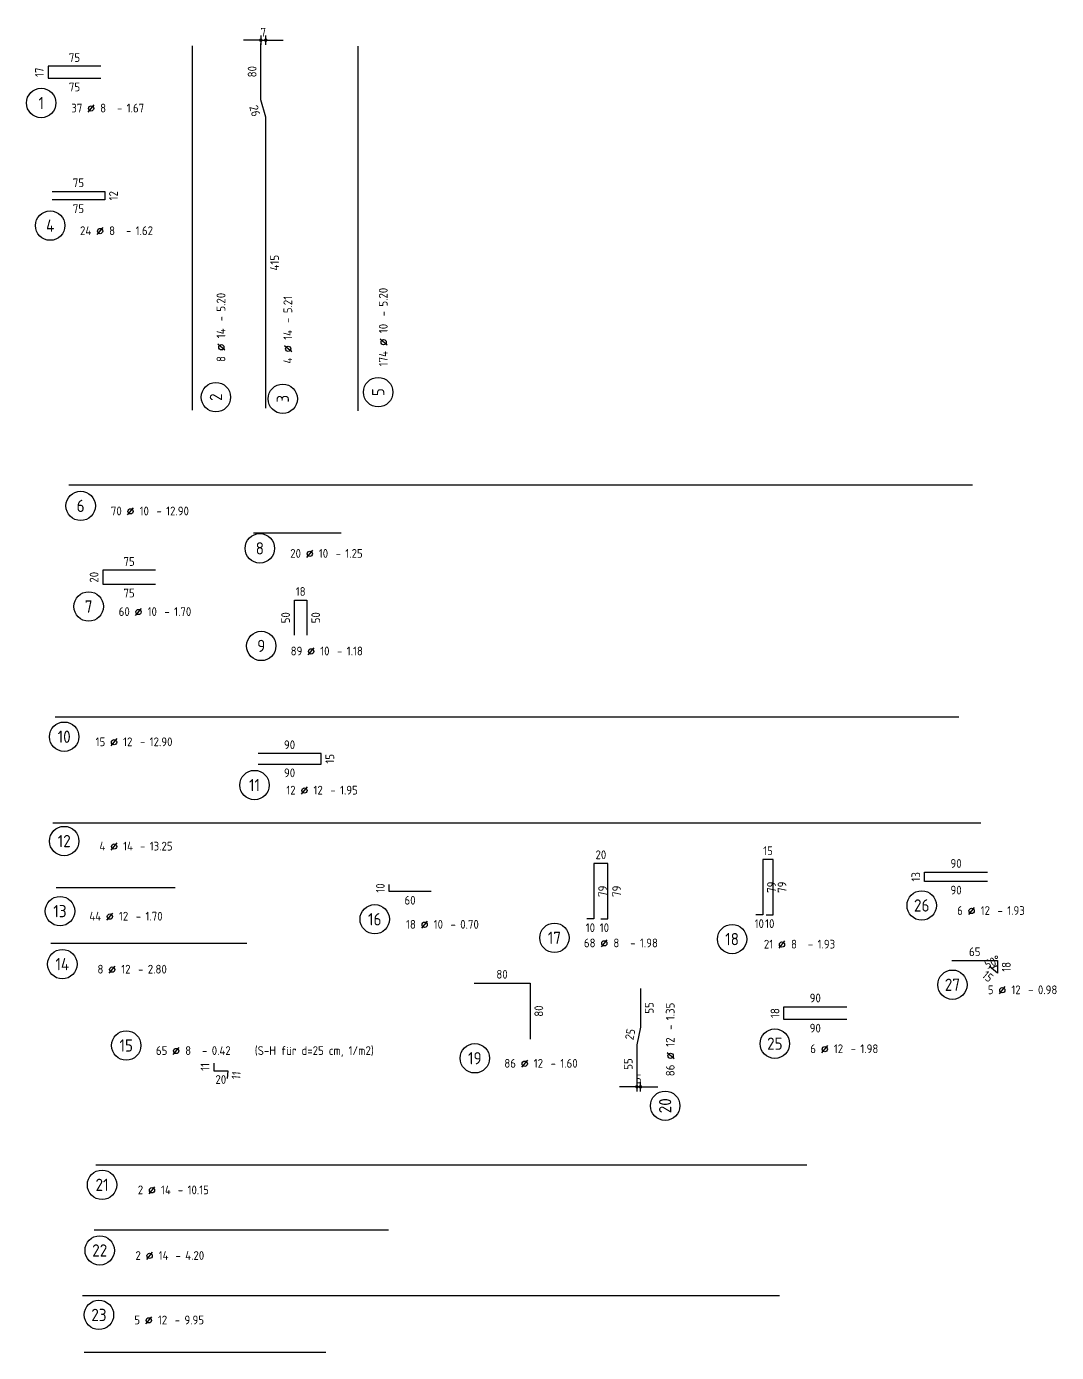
# Model space of a CAD drawing. Extents: x 0 to 58.7, y -9.4 to 29.7.
# Drawn here: x 43.95 to 58.65, y 10.29 to 29.2 of the extents above; entities that cross this region are included whole.
import ezdxf
from ezdxf.enums import TextEntityAlignment as Align

# ---------------------------------------------------------------- set-up
doc = ezdxf.new("R2010")
doc.units = 0
doc.header["$LTSCALE"] = 0.5
doc.linetypes.add('AUSGEZOGEN', pattern=[1000.01, 1000, 0.01])
doc.layers.add('MASSE', color=7, linetype='Continuous')
doc.layers.add('RND', color=7, linetype='Continuous')
doc.styles.add('txt', font='isocp.shx')
doc.dimstyles.new('DOT_I', dxfattribs={"dimscale": 0.5, "dimtxt": 0.25, "dimasz": 0.25, "dimexe": 0.1, "dimexo": 0.3, "dimgap": 0.1, "dimtad": 1, "dimdec": 3, "dimzin": 3, "dimtxsty": 'txt', "dimblk": 'DOT', "dimblk1": 'DOT', "dimblk2": 'DOT', "dimsah": 1, "dimcen": 0.1, "dimse1": 1, "dimse2": 1, "dimazin": 0, "dimtfac": 1, "dimtdec": 4, "dimtix": 1, "dimtmove": 2, "dimatfit": 3, "dimfxl": 0, "dimtvp": 1, "dimtolj": 1, "dimtzin": 0, "dimarcsym": 0})

# ---------------------------------------------------------------- blocks, each defined once
blk = doc.blocks.new('RND_AUSZ')
at = {"layer": 'RND', "color": 7, "linetype": 'Continuous'}
blk.add_line((1.341, 0.262), (1.509, 0.466), dxfattribs=at)
at = {"layer": 'RND', "color": 1, "linetype": 'Continuous'}
blk.add_circle((0, 0.52), 0.42, dxfattribs=at)
at = {"layer": 'RND', "color": 7, "linetype": 'Continuous'}
blk.add_circle((1.425, 0.364), 0.075, dxfattribs=at)
at = {"layer": 'RND', "color": 7, "linetype": 'Continuous', "style": 'txt'}
blk.add_text('-', height=0.25, dxfattribs=at).set_placement((2.163, 0.25))
for tag, p in [('WIEOFT', (-0.536, 0.25)), ('STK', (1.174, 0.25))]:
    blk.add_attdef(tag, text='', height=0.25, dxfattribs=at).set_placement(p, align=Align.RIGHT)
at = {"layer": 'RND', "color": 1, "linetype": 'Continuous', "style": 'txt'}
blk.add_attdef('POS', text='', height=0.35, dxfattribs=at).set_placement((0, 0.52), align=Align.MIDDLE)
at = {"layer": 'RND', "color": 7, "linetype": 'Continuous', "style": 'txt'}
for tag, p in [('DS', (1.683, 0.25)), ('LANG', (2.441, 0.25)), ('TEXT', (3.669, 0.25))]:
    blk.add_attdef(tag, p, '', height=0.25, dxfattribs=at)
blk = doc.blocks.new('DOT')
at = {"layer": 'MASSE', "color": 7, "linetype": 'Continuous'}
for p, q in [((0, 0), (-1, 0)), ((0, 0.54), (0, -0.54))]:
    blk.add_line(p, q, dxfattribs=at)
at = {"layer": 'MASSE', "color": 7, "linetype": 'Continuous', "const_width": 0.2}
blk.add_lwpolyline([(-0.1, 0, 1), (0.1, 0, 1)], format="xyb", close=True, dxfattribs=at)
blk = doc.blocks.new('*D33')
at = {"layer": 'Defpoints', "color": 0, "linetype": 'AUSGEZOGEN', "transparency": 16777216}
for p in [(47.295, 29.009), (47.365, 29.009), (47.365, 29.009)]:
    blk.add_point(p, dxfattribs=at)
at = {"layer": 'RND', "color": 0, "linetype": 'AUSGEZOGEN', "lineweight": -2, "transparency": 16777216}
for p, q in [((47.17, 29.009), (47.045, 29.009)), ((47.295, 29.009), (47.365, 29.009)), ((47.49, 29.009), (47.615, 29.009))]:
    blk.add_line(p, q, dxfattribs=at)
at = {"layer": 'RND', "color": 0, "linetype": 'AUSGEZOGEN', "lineweight": -2, "transparency": 16777216, "xscale": 0.125, "yscale": 0.125, "zscale": 0.125}
blk.add_blockref('DOT', (47.295, 29.009), dxfattribs=at)
at = {"layer": 'RND', "color": 0, "linetype": 'AUSGEZOGEN', "lineweight": -2, "transparency": 16777216, "xscale": 0.125, "yscale": 0.125, "zscale": 0.125, "rotation": 180}
blk.add_blockref('DOT', (47.365, 29.009), dxfattribs=at)
at = {"layer": 'RND', "color": 0, "linetype": 'AUSGEZOGEN', "transparency": 16777216, "insert": (47.33, 29.121), "char_height": 0.125, "attachment_point": 5, "style": 'txt'}
blk.add_mtext('\\A1;7', dxfattribs=at)
blk = doc.blocks.new('*D48')
at = {"layer": 'Defpoints', "color": 0, "linetype": 'AUSGEZOGEN', "transparency": 16777216}
for p in [(52.664, 14.077), (52.714, 14.077), (52.714, 14.077)]:
    blk.add_point(p, dxfattribs=at)
at = {"layer": 'RND', "color": 0, "linetype": 'AUSGEZOGEN', "lineweight": -2, "transparency": 16777216}
for p, q in [((52.539, 14.077), (52.414, 14.077)), ((52.664, 14.077), (52.714, 14.077)), ((52.839, 14.077), (52.964, 14.077))]:
    blk.add_line(p, q, dxfattribs=at)
at = {"layer": 'RND', "color": 0, "linetype": 'AUSGEZOGEN', "lineweight": -2, "transparency": 16777216, "xscale": 0.125, "yscale": 0.125, "zscale": 0.125}
blk.add_blockref('DOT', (52.664, 14.077), dxfattribs=at)
at = {"layer": 'RND', "color": 0, "linetype": 'AUSGEZOGEN', "lineweight": -2, "transparency": 16777216, "xscale": 0.125, "yscale": 0.125, "zscale": 0.125, "rotation": 180}
blk.add_blockref('DOT', (52.714, 14.077), dxfattribs=at)
at = {"layer": 'RND', "color": 0, "linetype": 'AUSGEZOGEN', "transparency": 16777216, "insert": (52.689, 14.189), "char_height": 0.125, "attachment_point": 5, "style": 'txt'}
blk.add_mtext('\\A1;5', dxfattribs=at)
blk = doc.blocks.new('*D49')
at = {"layer": 'Defpoints', "color": 0, "linetype": 'AUSGEZOGEN', "transparency": 16777216}
for p in [(57.754, 15.747), (57.783, 15.794), (57.811, 15.788), (57.811, 15.698)]:
    blk.add_point(p, dxfattribs=at)
at = {"layer": 'RND', "color": 0, "linetype": 'AUSGEZOGEN', "lineweight": -2, "transparency": 16777216}
blk.add_arc((57.811, 15.698), 0.1, 90, 139.5308, dxfattribs=at)
at = {"layer": 'RND', "color": 0, "linetype": 'AUSGEZOGEN', "transparency": 16777216, "insert": (57.738, 15.857), "char_height": 0.125, "attachment_point": 5, "rotation": 24.7654, "style": 'txt'}
blk.add_mtext('\\A1;50°', dxfattribs=at)

msp = doc.modelspace()

# ---------------------------------------------------------------- linework, layer by layer
at = {"layer": 'RND', "color": 1, "linetype": 'AUSGEZOGEN'}
for points in [[(47.3655, 23.7587), (47.3655, 27.9087), (47.2955, 28.1587), (47.2955, 28.9587)], [(46.3177, 23.7279), (46.3177, 28.9279)], [(48.6863, 23.7207), (48.6863, 28.9207)], [(45.0098, 28.6355), (44.2598, 28.6355), (44.2598, 28.4655), (45.0098, 28.4655)], [(44.316, 26.8492), (45.066, 26.8492), (45.066, 26.7292), (44.316, 26.7292)], [(44.555, 22.6638), (57.455, 22.6638)], [(48.4415, 21.9745), (47.1915, 21.9745)], [(45.7892, 21.4461), (45.0392, 21.4461), (45.0392, 21.2461), (45.7892, 21.2461)], [(47.7733, 20.5183), (47.7733, 21.0183), (47.9533, 21.0183), (47.9533, 20.5183)], [(44.3579, 19.3572), (57.2579, 19.3572)], [(47.2546, 18.6811), (48.1546, 18.6811), (48.1546, 18.8311), (47.2546, 18.8311)], [(44.3234, 17.8445), (57.5734, 17.8445)], [(52.1493, 16.4718), (52.2493, 16.4718), (52.2493, 17.2618), (52.0493, 17.2618), (52.0493, 16.4718), (51.9493, 16.4718)], [(54.5101, 16.5294), (54.6101, 16.5294), (54.6101, 17.3194), (54.4601, 17.3194), (54.4601, 16.5294), (54.3601, 16.5294)], [(57.6695, 17.0079), (56.7695, 17.0079), (56.7695, 17.1379), (57.6695, 17.1379)], [(46.0723, 16.915), (44.3723, 16.915)], [(49.7249, 16.8632), (49.1249, 16.8632), (49.1249, 16.9632)], [(44.2954, 16.1278), (47.0954, 16.1278)], [(57.1611, 15.878), (57.8111, 15.878), (57.8111, 15.698), (57.697, 15.7953)], [(50.3379, 15.5574), (51.1379, 15.5574), (51.1379, 14.7574)], [(52.7144, 15.477), (52.7144, 14.927), (52.6644, 14.677), (52.6644, 14.127)], [(55.6594, 15.0385), (54.7594, 15.0385), (54.7594, 15.2185), (55.6594, 15.2185)], [(46.6235, 14.4159), (46.6235, 14.3059), (46.8235, 14.3059), (46.8139, 14.1963)], [(44.9392, 12.9616), (55.0892, 12.9616)], [(49.1177, 12.0298), (44.9177, 12.0298)], [(44.7466, 11.1016), (54.6966, 11.1016)], [(48.224, 10.2865), (44.774, 10.2865)]]:
    msp.add_lwpolyline(points, dxfattribs=at)

# ---------------------------------------------------------------- block references
at = {"layer": 'RND', "color": 1, "linetype": 'AUSGEZOGEN', "xscale": 0.5, "yscale": 0.5, "zscale": 0.5}
for p, values in [((44.1596, 27.8523), {'POS': '1', 'STK': '37', 'DS': '8', 'LANG': '1.67'}), ((44.2877, 26.1031), {'POS': '4', 'STK': '24', 'DS': '8', 'LANG': '1.62'}), ((44.7225, 22.1041), {'POS': '6', 'STK': '70', 'DS': '10', 'LANG': '12.90'}), ((44.8366, 20.6688), {'POS': '7', 'STK': '60', 'DS': '10', 'LANG': '1.70'}), ((47.3007, 20.1063), {'POS': '9', 'STK': '89', 'DS': '10', 'LANG': '1.18'}), ((44.4872, 18.8109), {'POS': '10', 'STK': '15', 'DS': '12', 'LANG': '12.90'}), ((47.2048, 18.1212), {'POS': '11', 'STK': '12', 'DS': '12', 'LANG': '1.95'}), ((56.7291, 16.404), {'POS': '26', 'STK': '6', 'DS': '12', 'LANG': '1.93'}), ((44.4278, 16.3232), {'POS': '13', 'STK': '44', 'DS': '12', 'LANG': '1.70'}), ((48.9208, 16.2072), {'POS': '16', 'STK': '18', 'DS': '10', 'LANG': '0.70'}), ((51.4858, 15.9417), {'POS': '17', 'STK': '68', 'DS': '8', 'LANG': '1.98'}), ((54.022, 15.9241), {'POS': '18', 'STK': '21', 'DS': '8', 'LANG': '1.93'}), ((57.1674, 15.2727), {'POS': '27', 'STK': '5', 'DS': '12', 'LANG': '0.98'}), ((50.3495, 14.224), {'POS': '19', 'STK': '86', 'DS': '12', 'LANG': '1.60'}), ((45.0281, 12.4184), {'POS': '21', 'STK': '2', 'DS': '14', 'LANG': '10.15'})]:
    msp.add_blockref('RND_AUSZ', p, dxfattribs=at).add_auto_attribs(values)
at = {"layer": 'RND', "color": 1, "linetype": 'AUSGEZOGEN', "xscale": 0.5, "yscale": 0.5, "zscale": 0.5, "rotation": 90}
for p, values in [((46.9134, 23.9149), {'POS': '2', 'STK': '8', 'DS': '14', 'LANG': '5.20'}), ((49.23, 23.987), {'POS': '5', 'STK': '174', 'DS': '10', 'LANG': '5.20'}), ((47.8677, 23.8924), {'POS': '3', 'STK': '4', 'DS': '14', 'LANG': '5.21'}), ((53.3264, 13.8063), {'POS': '20', 'STK': '86', 'DS': '12', 'LANG': '1.35'})]:
    msp.add_blockref('RND_AUSZ', p, dxfattribs=at).add_auto_attribs(values)
at = {"layer": 'RND', "color": 7, "linetype": 'AUSGEZOGEN', "xscale": 0.5, "yscale": 0.5, "zscale": 0.5}
for p, values in [((47.2808, 21.4986), {'POS': '8', 'STK': '20', 'DS': '10', 'LANG': '1.25'}), ((44.4878, 17.3225), {'POS': '12', 'STK': '4', 'DS': '14', 'LANG': '13.25'}), ((44.4606, 15.5671), {'POS': '14', 'STK': '8', 'DS': '12', 'LANG': '2.80'}), ((45.3735, 14.4059), {'POS': '15', 'STK': '65', 'DS': '8', 'LANG': '0.42', 'TEXT': '(S-H für d=25 cm, 1/m2)'}), ((54.6327, 14.432), {'POS': '25', 'STK': '6', 'DS': '12', 'LANG': '1.98'}), ((44.9947, 11.4823), {'POS': '22', 'STK': '2', 'DS': '14', 'LANG': '4.20'}), ((44.9836, 10.5627), {'POS': '23', 'STK': '5', 'DS': '12', 'LANG': '9.95'})]:
    msp.add_blockref('RND_AUSZ', p, dxfattribs=at).add_auto_attribs(values)

# ---------------------------------------------------------------- texts
at = {"layer": 'RND', "color": 7, "linetype": 'AUSGEZOGEN', "style": 'txt'}
for s, p in [('75', (44.6348, 28.7605)), ('75', (44.6348, 28.3405)), ('75', (44.691, 26.9742)), ('75', (44.691, 26.6042)), ('75', (45.4142, 21.5711)), ('18', (47.8633, 21.1433)), ('75', (45.4142, 21.1211)), ('90', (47.7046, 18.9561)), ('90', (47.7046, 18.5561)), ('20', (52.1493, 17.3868)), ('15', (54.5351, 17.4444)), ('90', (57.2195, 17.2629)), ('90', (57.2195, 16.8829)), ('60', (49.4249, 16.7382)), ('10', (54.4101, 16.4044)), ('10', (54.5601, 16.4044)), ('10', (51.9993, 16.3468)), ('10', (52.1993, 16.3468)), ('65', (57.4861, 16.003)), ('80', (50.7379, 15.6824)), ('90', (55.2094, 15.3435)), ('90', (55.2094, 14.9135)), ('20', (46.7235, 14.1809))]:
    msp.add_text(s, height=0.125, dxfattribs=at).set_placement(p, align=Align.MIDDLE)
for s, rotation, p in [('17', 90, (44.1348, 28.5505)), ('80', 90, (47.1705, 28.5587)), ('26', 285.64225, (47.2101, 28)), ('12', 90, (45.191, 26.7892)), ('415', 90, (47.4905, 25.8337)), ('20', 90, (44.9142, 21.3461)), ('50', 90, (47.6483, 20.7683)), ('50', 90, (48.0783, 20.7683)), ('15', 90, (48.2796, 18.7561)), ('13', 90, (56.6445, 17.0729)), ('10', 90, (48.9999, 16.9132)), ('79', 90, (52.1743, 16.8668)), ('79', 90, (52.3743, 16.8668)), ('79', 90, (54.5851, 16.9244)), ('79', 90, (54.7351, 16.9244)), ('15', 319.53079, (57.6729, 15.6516)), ('18', 90, (57.9361, 15.788)), ('80', 90, (51.2629, 15.1574)), ('55', 90, (52.8394, 15.202)), ('18', 90, (54.6344, 15.1285)), ('25', 78.69007, (52.5669, 14.8265)), ('11', 90, (46.4985, 14.3609)), ('55', 90, (52.5394, 14.402)), ('11', 85, (46.9432, 14.2402))]:
    msp.add_text(s, height=0.125, rotation=rotation, dxfattribs=at).set_placement(p, align=Align.MIDDLE)

# ---------------------------------------------------------------- dimensions: what is measured, and where the dimension line sits
at = {"layer": 'RND', "color": 7, "linetype": 'AUSGEZOGEN'}
for base, p1, p2, override, picture, middle in [((47.3655, 29.0087), (47.2955, 29.0087), (47.3655, 29.0087), {"dimdec": 0, "dimlfac": 100, "dimrnd": 0.0005}, '*D33', (47.3305, 29.1212)), ((52.7144, 14.077), (52.6644, 14.077), (52.7144, 14.077), {"dimdec": 0, "dimlfac": 100}, '*D48', (52.6894, 14.1895))]:
    dim = msp.add_linear_dim(base=base, p1=p1, p2=p2, dimstyle='DOT_I', override=override, dxfattribs=at)
    dim.commit()
    dim.dimension.update_dxf_attribs({"geometry": picture, "text_midpoint": middle})
dim = msp.add_angular_dim_3p(base=(57.78271, 15.79386), center=(57.81113, 15.69799), p1=(57.75408, 15.74667), p2=(57.81113, 15.78799), dimstyle='DOT_I', override={"dimdec": 2, "dimrnd": 0.0005, "dimadec": 0}, dxfattribs=at)
dim.commit()
dim.dimension.update_dxf_attribs({"geometry": '*D49', "text_midpoint": (57.73782, 15.85689), "dimtype": 165})

doc.saveas('drawing.dxf')
